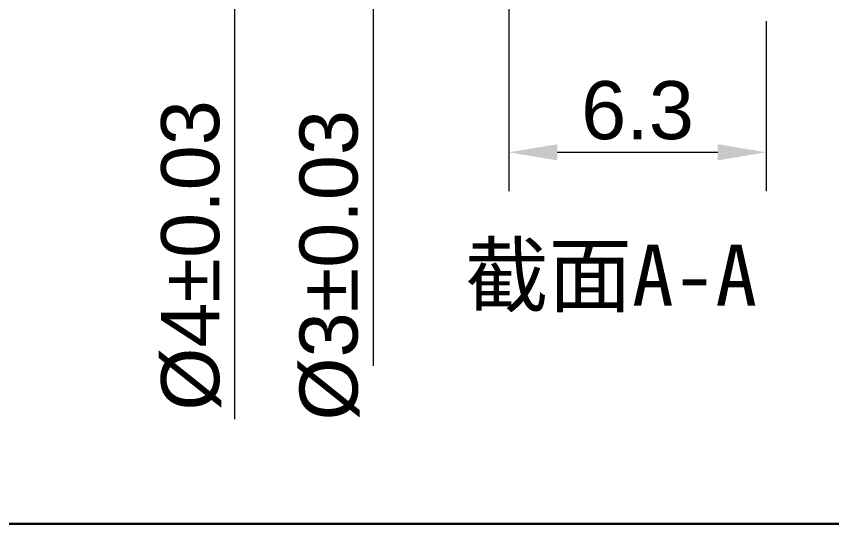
# Model space of a CAD drawing. Header units: millimetres. Extents: x 10619 to 11332, y 86 to 1699.
# Drawn here: x 10986.1 to 11043.7, y 86.4 to 122.3 of the extents above; entities that cross this region are included whole.
import ezdxf

# ---------------------------------------------------------------- set-up
doc = ezdxf.new("R2010")
doc.units = ezdxf.units.MM
doc.styles.add('Ari', font='arial.ttf')
doc.styles.add('标注', font='arial.ttf')

msp = doc.modelspace()

# ---------------------------------------------------------------- linework, layer by layer
at = {"color": 1, "lineweight": 0}
for p, q in [((11011.309, 129.9442), (11011.309, 97.5764)), ((11020.8888, 125.3712), (11020.8888, 109.9224)), ((11001.5411, 124.1089), (11001.5411, 93.8037)), ((11039.0462, 121.9179), (11039.0462, 109.9224)), ((11024.3046, 112.6551), (11035.6303, 112.6551))]:
    msp.add_line(p, q, dxfattribs=at)
at = {"color": 7, "linetype": 'Continuous'}
msp.add_line((10618.802, 86.4312), (11331.5777, 86.4312), dxfattribs=at)
at = {"linetype": 'Continuous'}
msp.add_line((11331.5777, 86.4312), (10964.9889, 86.4312), dxfattribs=at)
msp.add_line((11331.5777, 86.4312), (10964.9889, 86.4312), dxfattribs=at)
at = {"color": 1, "lineweight": 0}
for points in [[(11024.3046, 113.2244), (11024.3046, 112.0858), (11020.8888, 112.6551)], [(11035.6303, 113.2244), (11035.6303, 112.0858), (11039.0462, 112.6551)]]:
    msp.add_solid(points, dxfattribs=at)

# ---------------------------------------------------------------- texts
at = {"color": 1, "lineweight": 0, "insert": (11029.9675, 115.6033), "char_height": 4.09903, "attachment_point": 5, "style": '标注'}
msp.add_mtext('6.3', dxfattribs=at)
at = {"color": 1, "lineweight": 0, "char_height": 4.099029, "attachment_point": 5, "rotation": 90, "style": '标注'}
for s, insert in [('{\\fArial|b0|i0|c134|p34;%%C}4{\\fArial|b0|i0|c134|p34;%%P}0.03', (10998.4796, 105.375)), ('{\\fArial|b0|i0|c134|p34;%%C}3{\\fArial|b0|i0|c134|p34;%%P}0.03', (11008.2475, 104.6814))]:
    msp.add_mtext(s, dxfattribs=dict(at, insert=insert))
at = {"color": 1, "lineweight": 0, "insert": (11017.7835, 106.1431), "char_height": 4.323195, "width": 26.486461, "attachment_point": 1, "style": 'Ari'}
msp.add_mtext('{\\fSimSun|b0|i0|c134|p2;截面A-A}', dxfattribs=at)

doc.saveas('drawing.dxf')
